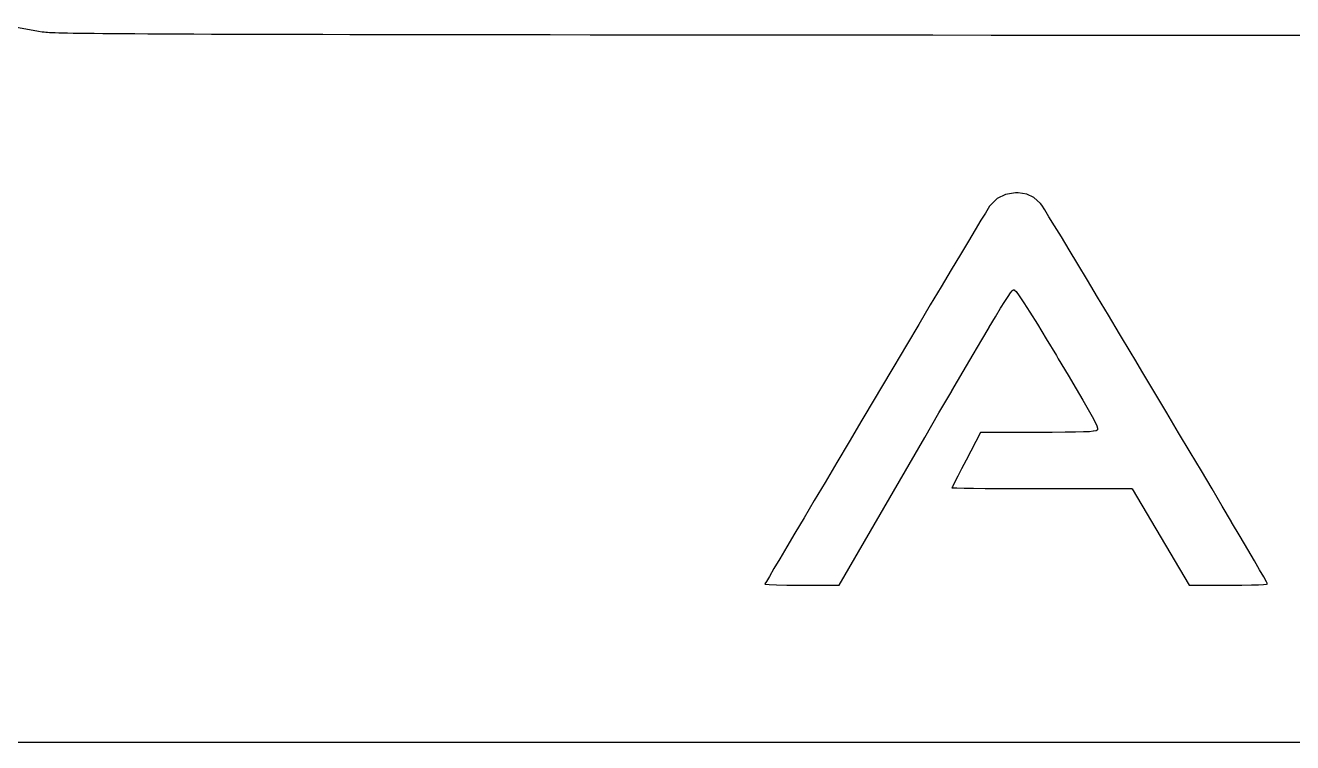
# Model space of a CAD drawing. Extents: x 59.2 to 130.7, y -130.7 to -66.1.
# Drawn here: x 96.65 to 104.54, y -130.03 to -125.57 of the extents above; entities that cross this region are included whole.
import ezdxf

# ---------------------------------------------------------------- set-up
doc = ezdxf.new("R2010")
doc.units = 0
doc.layers.add('BLACK', color=7, linetype='CONTINUOUS')

msp = doc.modelspace()

# ---------------------------------------------------------------- linework, layer by layer
at = {"layer": 'BLACK', "linetype": 'CONTINUOUS'}
for p, q in [((96.5415, -125.568), (96.7332, -125.604)), ((96.7332, -125.604), (96.7567, -125.608)), ((96.7567, -125.608), (96.7629, -125.609)), ((96.7629, -125.609), (96.7703, -125.609)), ((96.7703, -125.609), (96.7794, -125.61)), ((96.7794, -125.61), (96.7903, -125.611)), ((96.7903, -125.611), (96.8035, -125.612)), ((96.8035, -125.612), (96.8194, -125.612)), ((96.8194, -125.612), (96.8194, -125.612)), ((96.8194, -125.612), (96.8381, -125.613)), ((96.8381, -125.613), (96.8381, -125.613)), ((96.8381, -125.613), (96.8602, -125.614)), ((96.8602, -125.614), (96.8603, -125.614)), ((96.8603, -125.614), (96.8859, -125.614)), ((96.8859, -125.614), (96.8859, -125.614)), ((96.8859, -125.614), (96.9155, -125.615)), ((96.9155, -125.615), (96.9155, -125.615)), ((96.9155, -125.615), (96.9494, -125.616)), ((96.9494, -125.616), (96.9495, -125.616)), ((96.9495, -125.616), (96.9495, -125.616)), ((96.9495, -125.616), (96.9879, -125.616)), ((96.9879, -125.616), (96.9879, -125.616)), ((96.9879, -125.616), (97.0313, -125.617)), ((97.0313, -125.617), (97.0314, -125.617)), ((97.0314, -125.617), (97.0801, -125.617)), ((97.0801, -125.617), (97.0801, -125.617)), ((97.0801, -125.617), (97.1344, -125.618)), ((97.1344, -125.618), (97.1344, -125.618)), ((97.1344, -125.618), (97.1947, -125.619)), ((97.1947, -125.619), (97.1947, -125.619)), ((97.1947, -125.619), (97.2614, -125.619)), ((97.2614, -125.619), (97.2614, -125.619)), ((97.2614, -125.619), (97.3346, -125.619)), ((97.3346, -125.619), (97.3346, -125.619)), ((97.3346, -125.619), (97.4148, -125.62)), ((97.4148, -125.62), (97.4149, -125.62)), ((97.4149, -125.62), (97.5023, -125.62)), ((97.5023, -125.62), (97.5024, -125.62)), ((97.5024, -125.62), (97.5975, -125.621)), ((97.5975, -125.621), (97.5975, -125.621)), ((97.5975, -125.621), (97.7006, -125.621)), ((97.7006, -125.621), (97.7007, -125.621)), ((97.7007, -125.621), (97.812, -125.622)), ((97.812, -125.622), (97.8121, -125.622)), ((97.8121, -125.622), (97.9321, -125.622)), ((97.9321, -125.622), (97.9322, -125.622)), ((97.9322, -125.622), (98.0612, -125.622)), ((98.0612, -125.622), (98.0612, -125.622)), ((98.0612, -125.622), (98.1996, -125.623)), ((98.1996, -125.623), (98.1996, -125.623)), ((98.1996, -125.623), (98.3476, -125.623)), ((98.3476, -125.623), (98.3477, -125.623)), ((98.3477, -125.623), (98.5057, -125.623)), ((98.5057, -125.623), (98.5057, -125.623)), ((98.5057, -125.623), (98.674, -125.624)), ((98.674, -125.624), (98.6741, -125.624)), ((98.6741, -125.624), (98.8531, -125.624)), ((98.8531, -125.624), (98.8531, -125.624)), ((98.8531, -125.624), (99.0431, -125.624)), ((99.0431, -125.624), (99.0432, -125.624)), ((99.0432, -125.624), (99.2445, -125.625)), ((99.2445, -125.625), (99.2446, -125.625)), ((99.2446, -125.625), (99.4575, -125.625)), ((99.4575, -125.625), (99.4576, -125.625)), ((99.4576, -125.625), (99.6826, -125.625)), ((99.6826, -125.625), (99.6827, -125.625)), ((99.6827, -125.625), (99.92, -125.625)), ((99.92, -125.625), (99.9201, -125.625)), ((99.9201, -125.625), (100.17, -125.626)), ((100.17, -125.626), (100.17, -125.626)), ((100.17, -125.626), (100.433, -125.626)), ((100.433, -125.626), (100.433, -125.626)), ((100.433, -125.626), (100.71, -125.626)), ((100.71, -125.626), (100.71, -125.626)), ((100.71, -125.626), (101, -125.626)), ((101, -125.626), (101, -125.626)), ((101, -125.626), (101.304, -125.627)), ((101.304, -125.627), (101.304, -125.627)), ((101.304, -125.627), (101.623, -125.627)), ((101.623, -125.627), (101.623, -125.627)), ((101.623, -125.627), (101.956, -125.627)), ((101.956, -125.627), (101.956, -125.627)), ((101.956, -125.627), (102.304, -125.627)), ((102.304, -125.627), (102.304, -125.627)), ((102.304, -125.627), (102.668, -125.628)), ((102.668, -125.628), (102.668, -125.628)), ((102.668, -125.628), (103.047, -125.628)), ((103.047, -125.628), (103.047, -125.628)), ((103.047, -125.628), (103.443, -125.628)), ((103.443, -125.628), (103.443, -125.628)), ((103.443, -125.628), (103.855, -125.628)), ((103.855, -125.628), (103.855, -125.628)), ((103.855, -125.628), (104.283, -125.629)), ((104.283, -125.629), (104.283, -125.629)), ((104.283, -125.629), (104.729, -125.629)), ((102.705, -126.645), (102.661, -126.689)), ((102.757, -126.62), (102.705, -126.645)), ((102.819, -126.611), (102.757, -126.62)), ((102.836, -126.611), (102.819, -126.611)), ((102.889, -126.619), (102.836, -126.611)), ((102.933, -126.64), (102.889, -126.619)), ((102.974, -126.676), (102.933, -126.64)), ((102.631, -126.737), (102.603, -126.781)), ((102.649, -126.707), (102.631, -126.737)), ((102.657, -126.694), (102.649, -126.707)), ((102.661, -126.689), (102.657, -126.694)), ((102.983, -126.688), (102.974, -126.676)), ((103.001, -126.716), (102.983, -126.688)), ((103.027, -126.759), (103.001, -126.716)), ((102.603, -126.781), (102.568, -126.84)), ((102.603, -126.781), (102.603, -126.781)), ((103.062, -126.816), (103.027, -126.759)), ((103.104, -126.885), (103.062, -126.816)), ((103.062, -126.816), (103.062, -126.816)), ((102.568, -126.84), (102.525, -126.912)), ((103.152, -126.965), (103.104, -126.885)), ((103.104, -126.885), (103.104, -126.885)), ((103.104, -126.885), (103.104, -126.885)), ((102.525, -126.912), (102.475, -126.995)), ((103.207, -127.055), (103.152, -126.965)), ((103.152, -126.965), (103.152, -126.965)), ((102.475, -126.995), (102.418, -127.09)), ((103.266, -127.153), (103.207, -127.055)), ((103.207, -127.055), (103.207, -127.055)), ((102.418, -127.09), (102.356, -127.195)), ((102.418, -127.09), (102.418, -127.09)), ((102.356, -127.195), (102.288, -127.308)), ((102.788, -127.233), (102.798, -127.22)), ((102.798, -127.22), (102.799, -127.219)), ((102.798, -127.22), (102.798, -127.22)), ((102.798, -127.22), (102.798, -127.22)), ((102.798, -127.22), (102.798, -127.22)), ((102.798, -127.22), (102.798, -127.22)), ((102.799, -127.219), (102.805, -127.215)), ((102.799, -127.219), (102.799, -127.219)), ((102.799, -127.219), (102.799, -127.219)), ((102.805, -127.215), (102.805, -127.214)), ((102.805, -127.214), (102.806, -127.214)), ((102.805, -127.215), (102.805, -127.215)), ((102.805, -127.215), (102.805, -127.215)), ((102.805, -127.215), (102.805, -127.215)), ((102.806, -127.214), (102.806, -127.214)), ((102.806, -127.214), (102.806, -127.214)), ((102.806, -127.214), (102.806, -127.214)), ((102.806, -127.214), (102.806, -127.214)), ((102.806, -127.214), (102.806, -127.214)), ((102.806, -127.214), (102.806, -127.214)), ((102.806, -127.214), (102.807, -127.214)), ((102.807, -127.214), (102.808, -127.213)), ((102.807, -127.214), (102.807, -127.214)), ((102.807, -127.214), (102.807, -127.214)), ((102.807, -127.214), (102.807, -127.214)), ((102.808, -127.213), (102.808, -127.213)), ((102.808, -127.213), (102.808, -127.213)), ((102.808, -127.213), (102.808, -127.213)), ((102.808, -127.213), (102.809, -127.213)), ((102.809, -127.213), (102.809, -127.213)), ((102.809, -127.213), (102.809, -127.214)), ((102.809, -127.214), (102.809, -127.214)), ((102.809, -127.214), (102.81, -127.214)), ((102.81, -127.214), (102.81, -127.214)), ((102.81, -127.214), (102.81, -127.214)), ((102.81, -127.214), (102.81, -127.214)), ((102.81, -127.214), (102.811, -127.214)), ((102.811, -127.214), (102.811, -127.214)), ((102.811, -127.214), (102.811, -127.214)), ((102.811, -127.214), (102.811, -127.214)), ((102.811, -127.214), (102.812, -127.214)), ((102.812, -127.214), (102.812, -127.215)), ((102.812, -127.215), (102.812, -127.215)), ((102.812, -127.215), (102.812, -127.215)), ((102.812, -127.215), (102.822, -127.224)), ((103.329, -127.259), (103.266, -127.153)), ((102.726, -127.329), (102.752, -127.287)), ((102.752, -127.287), (102.772, -127.255)), ((102.752, -127.287), (102.752, -127.287)), ((102.752, -127.287), (102.752, -127.287)), ((102.752, -127.287), (102.752, -127.287)), ((102.772, -127.255), (102.788, -127.233)), ((102.772, -127.255), (102.772, -127.255)), ((102.772, -127.255), (102.772, -127.255)), ((102.772, -127.255), (102.772, -127.255)), ((102.788, -127.233), (102.788, -127.233)), ((102.788, -127.233), (102.788, -127.233)), ((102.788, -127.233), (102.788, -127.233)), ((102.822, -127.224), (102.822, -127.224)), ((102.822, -127.224), (102.822, -127.225)), ((102.822, -127.225), (102.822, -127.225)), ((102.822, -127.225), (102.841, -127.251)), ((102.841, -127.251), (102.842, -127.251)), ((102.842, -127.251), (102.842, -127.251)), ((102.842, -127.251), (102.842, -127.251)), ((102.842, -127.251), (102.87, -127.294)), ((102.87, -127.294), (102.87, -127.294)), ((102.87, -127.294), (102.87, -127.294)), ((102.87, -127.294), (102.87, -127.294)), ((102.87, -127.294), (102.908, -127.353)), ((103.33, -127.259), (103.329, -127.259)), ((103.329, -127.259), (103.329, -127.259)), ((103.397, -127.371), (103.33, -127.259)), ((102.288, -127.308), (102.216, -127.43)), ((102.693, -127.382), (102.726, -127.329)), ((102.726, -127.329), (102.726, -127.329)), ((102.726, -127.329), (102.726, -127.329)), ((102.908, -127.353), (102.908, -127.353)), ((102.908, -127.353), (102.908, -127.353)), ((102.908, -127.353), (102.955, -127.428)), ((103.467, -127.488), (103.397, -127.371)), ((103.397, -127.371), (103.397, -127.371)), ((102.216, -127.43), (102.14, -127.558)), ((102.216, -127.43), (102.216, -127.43)), ((102.608, -127.525), (102.654, -127.448)), ((102.654, -127.447), (102.693, -127.382)), ((102.654, -127.448), (102.654, -127.447)), ((102.654, -127.447), (102.654, -127.447)), ((102.693, -127.382), (102.693, -127.382)), ((102.693, -127.382), (102.693, -127.382)), ((102.955, -127.428), (102.955, -127.428)), ((102.955, -127.428), (102.955, -127.428)), ((102.955, -127.428), (103.01, -127.518)), ((102.554, -127.617), (102.608, -127.525)), ((102.608, -127.525), (102.608, -127.525)), ((103.01, -127.518), (103.01, -127.518)), ((103.01, -127.518), (103.01, -127.518)), ((103.01, -127.518), (103.073, -127.623)), ((103.539, -127.608), (103.467, -127.488)), ((103.467, -127.488), (103.467, -127.488)), ((102.14, -127.558), (102.06, -127.692)), ((102.14, -127.558), (102.14, -127.558)), ((102.492, -127.723), (102.554, -127.617)), ((102.554, -127.617), (102.554, -127.617)), ((102.554, -127.617), (102.554, -127.617)), ((103.561, -127.645), (103.539, -127.608)), ((103.539, -127.608), (103.539, -127.608)), ((102.06, -127.692), (101.978, -127.83)), ((103.073, -127.623), (103.073, -127.623)), ((103.073, -127.623), (103.085, -127.643)), ((103.085, -127.643), (103.085, -127.643)), ((103.085, -127.643), (103.146, -127.744)), ((103.612, -127.731), (103.561, -127.645)), ((103.561, -127.645), (103.561, -127.645)), ((102.421, -127.843), (102.492, -127.723)), ((102.492, -127.723), (102.492, -127.723)), ((103.146, -127.744), (103.146, -127.744)), ((103.146, -127.744), (103.197, -127.83)), ((103.687, -127.855), (103.612, -127.731)), ((103.612, -127.731), (103.612, -127.731)), ((101.978, -127.83), (101.945, -127.886)), ((101.978, -127.83), (101.978, -127.83)), ((102.342, -127.98), (102.421, -127.844)), ((102.421, -127.844), (102.421, -127.843)), ((102.421, -127.843), (102.421, -127.843)), ((103.197, -127.83), (103.197, -127.83)), ((103.197, -127.83), (103.197, -127.83)), ((103.197, -127.83), (103.238, -127.901)), ((101.945, -127.886), (101.862, -128.025)), ((101.945, -127.886), (101.945, -127.886)), ((101.945, -127.886), (101.945, -127.886)), ((103.238, -127.901), (103.238, -127.901)), ((103.238, -127.901), (103.238, -127.901)), ((103.238, -127.901), (103.271, -127.958)), ((103.687, -127.856), (103.687, -127.855)), ((103.761, -127.98), (103.687, -127.856)), ((102.253, -128.133), (102.342, -127.98)), ((102.342, -127.98), (102.342, -127.98)), ((103.271, -127.958), (103.271, -127.958)), ((103.271, -127.958), (103.271, -127.958)), ((103.271, -127.958), (103.296, -128.003)), ((103.296, -128.003), (103.296, -128.003)), ((103.296, -128.003), (103.296, -128.003)), ((103.296, -128.003), (103.296, -128.003)), ((103.296, -128.003), (103.314, -128.037)), ((103.834, -128.103), (103.761, -127.98)), ((103.761, -127.98), (103.761, -127.98)), ((101.862, -128.025), (101.782, -128.16)), ((103.319, -128.091), (103.304, -128.094)), ((103.314, -128.037), (103.314, -128.037)), ((103.314, -128.037), (103.314, -128.037)), ((103.314, -128.037), (103.314, -128.037)), ((103.314, -128.037), (103.325, -128.061)), ((103.32, -128.091), (103.319, -128.091)), ((103.319, -128.091), (103.319, -128.091)), ((103.319, -128.091), (103.319, -128.091)), ((103.319, -128.091), (103.319, -128.091)), ((103.327, -128.087), (103.32, -128.091)), ((103.32, -128.091), (103.32, -128.091)), ((103.32, -128.091), (103.32, -128.091)), ((103.32, -128.091), (103.32, -128.091)), ((103.325, -128.061), (103.325, -128.061)), ((103.325, -128.061), (103.325, -128.061)), ((103.325, -128.061), (103.325, -128.061)), ((103.325, -128.061), (103.33, -128.075)), ((103.328, -128.087), (103.327, -128.087)), ((103.327, -128.087), (103.327, -128.087)), ((103.327, -128.087), (103.327, -128.087)), ((103.327, -128.087), (103.327, -128.087)), ((103.329, -128.085), (103.328, -128.086)), ((103.328, -128.086), (103.328, -128.086)), ((103.328, -128.086), (103.328, -128.086)), ((103.328, -128.086), (103.328, -128.086)), ((103.328, -128.086), (103.328, -128.087)), ((103.328, -128.087), (103.328, -128.087)), ((103.328, -128.087), (103.328, -128.087)), ((103.33, -128.083), (103.329, -128.083)), ((103.329, -128.083), (103.329, -128.083)), ((103.329, -128.083), (103.329, -128.084)), ((103.329, -128.084), (103.329, -128.084)), ((103.329, -128.084), (103.329, -128.084)), ((103.329, -128.084), (103.329, -128.084)), ((103.329, -128.084), (103.329, -128.085)), ((103.329, -128.085), (103.329, -128.085)), ((103.329, -128.085), (103.329, -128.085)), ((103.329, -128.085), (103.329, -128.085)), ((103.329, -128.085), (103.329, -128.085)), ((103.33, -128.075), (103.33, -128.075)), ((103.33, -128.075), (103.33, -128.076)), ((103.33, -128.076), (103.33, -128.076)), ((103.33, -128.076), (103.33, -128.076)), ((103.33, -128.076), (103.33, -128.076)), ((103.33, -128.076), (103.33, -128.077)), ((103.33, -128.077), (103.33, -128.077)), ((103.33, -128.077), (103.33, -128.077)), ((103.33, -128.077), (103.33, -128.077)), ((103.33, -128.077), (103.33, -128.077)), ((103.33, -128.077), (103.33, -128.083)), ((103.33, -128.083), (103.33, -128.083)), ((101.782, -128.16), (101.706, -128.289)), ((101.721, -129.051), (102.253, -128.133)), ((101.782, -128.16), (101.782, -128.16)), ((101.782, -128.16), (101.782, -128.16)), ((102.253, -128.133), (102.253, -128.133)), ((102.601, -128.101), (102.511, -128.273)), ((102.956, -128.101), (102.601, -128.101)), ((103.046, -128.101), (102.956, -128.101)), ((103.128, -128.1), (103.046, -128.101)), ((103.046, -128.101), (103.046, -128.101)), ((103.192, -128.1), (103.128, -128.1)), ((103.128, -128.1), (103.128, -128.1)), ((103.242, -128.098), (103.192, -128.1)), ((103.192, -128.1), (103.192, -128.1)), ((103.192, -128.1), (103.192, -128.1)), ((103.278, -128.097), (103.242, -128.098)), ((103.242, -128.098), (103.242, -128.098)), ((103.242, -128.098), (103.242, -128.098)), ((103.242, -128.098), (103.242, -128.098)), ((103.279, -128.097), (103.278, -128.097)), ((103.278, -128.097), (103.278, -128.097)), ((103.278, -128.097), (103.278, -128.097)), ((103.303, -128.094), (103.279, -128.097)), ((103.304, -128.094), (103.303, -128.094)), ((103.304, -128.094), (103.304, -128.094)), ((103.304, -128.094), (103.304, -128.094)), ((103.906, -128.224), (103.834, -128.103)), ((103.834, -128.103), (103.834, -128.103)), ((103.976, -128.341), (103.906, -128.224)), ((103.906, -128.224), (103.906, -128.224)), ((103.906, -128.224), (103.906, -128.224)), ((101.706, -128.289), (101.633, -128.412)), ((101.706, -128.289), (101.706, -128.289)), ((101.706, -128.289), (101.706, -128.289)), ((102.483, -128.327), (102.459, -128.374)), ((102.511, -128.273), (102.483, -128.327)), ((102.483, -128.327), (102.483, -128.327)), ((102.511, -128.273), (102.511, -128.273)), ((102.459, -128.374), (102.439, -128.413)), ((102.459, -128.374), (102.459, -128.374)), ((104.043, -128.453), (103.976, -128.341)), ((103.976, -128.341), (103.976, -128.341)), ((101.633, -128.412), (101.565, -128.526)), ((101.633, -128.412), (101.633, -128.412)), ((101.633, -128.412), (101.633, -128.412)), ((102.426, -128.44), (102.423, -128.446)), ((102.423, -128.446), (102.426, -128.446)), ((102.439, -128.413), (102.426, -128.44)), ((102.426, -128.446), (102.454, -128.447)), ((102.454, -128.447), (102.498, -128.448)), ((102.498, -128.448), (102.498, -128.448)), ((102.498, -128.448), (102.557, -128.449)), ((102.557, -128.449), (102.557, -128.449)), ((102.557, -128.449), (102.629, -128.45)), ((102.629, -128.45), (102.629, -128.45)), ((102.629, -128.45), (102.712, -128.45)), ((102.712, -128.45), (102.712, -128.45)), ((102.712, -128.45), (102.804, -128.451)), ((102.804, -128.451), (102.804, -128.451)), ((102.804, -128.451), (102.904, -128.451)), ((102.904, -128.451), (102.904, -128.451)), ((102.904, -128.451), (102.979, -128.451)), ((102.979, -128.451), (103.542, -128.451)), ((103.542, -128.451), (103.542, -128.451)), ((103.542, -128.451), (103.542, -128.451)), ((103.542, -128.451), (103.542, -128.451)), ((103.542, -128.451), (103.543, -128.451)), ((103.543, -128.451), (103.543, -128.451)), ((103.543, -128.451), (103.543, -128.451)), ((103.543, -128.451), (103.543, -128.451)), ((103.543, -128.451), (103.544, -128.451)), ((103.544, -128.451), (103.544, -128.451)), ((103.544, -128.451), (103.544, -128.451)), ((103.544, -128.451), (103.544, -128.452)), ((103.544, -128.452), (103.545, -128.452)), ((103.545, -128.452), (103.545, -128.452)), ((103.545, -128.452), (103.545, -128.452)), ((103.545, -128.452), (103.545, -128.452)), ((103.545, -128.452), (103.545, -128.453)), ((103.545, -128.453), (103.545, -128.453)), ((103.545, -128.453), (103.545, -128.453)), ((103.545, -128.453), (103.546, -128.453)), ((103.546, -128.453), (103.546, -128.453)), ((103.546, -128.453), (103.546, -128.453)), ((103.546, -128.453), (103.546, -128.453)), ((103.546, -128.453), (103.901, -129.051)), ((104.106, -128.56), (104.043, -128.453)), ((104.043, -128.453), (104.043, -128.453)), ((101.565, -128.526), (101.502, -128.632)), ((101.565, -128.526), (101.565, -128.526)), ((104.164, -128.658), (104.106, -128.56)), ((104.106, -128.56), (104.106, -128.56)), ((101.502, -128.633), (101.445, -128.729)), ((101.502, -128.632), (101.502, -128.633)), ((101.502, -128.633), (101.502, -128.633)), ((104.164, -128.659), (104.164, -128.658)), ((104.164, -128.658), (104.164, -128.658)), ((104.217, -128.749), (104.164, -128.659)), ((101.445, -128.729), (101.394, -128.814)), ((101.445, -128.729), (101.445, -128.729)), ((104.265, -128.83), (104.217, -128.749)), ((104.217, -128.749), (104.217, -128.749)), ((101.394, -128.814), (101.351, -128.888)), ((101.394, -128.814), (101.394, -128.814)), ((104.306, -128.9), (104.265, -128.83)), ((104.265, -128.83), (104.265, -128.83)), ((101.314, -128.949), (101.286, -128.997)), ((101.351, -128.888), (101.314, -128.949)), ((101.314, -128.949), (101.314, -128.949)), ((101.351, -128.888), (101.351, -128.888)), ((104.339, -128.957), (104.306, -128.9)), ((104.306, -128.9), (104.306, -128.9)), ((104.306, -128.9), (104.306, -128.9)), ((104.365, -129.001), (104.339, -128.957)), ((101.267, -129.029), (101.258, -129.044)), ((101.286, -128.997), (101.267, -129.029)), ((101.267, -129.029), (101.267, -129.029)), ((101.286, -128.997), (101.286, -128.997)), ((104.381, -129.031), (104.365, -129.001)), ((104.388, -129.043), (104.381, -129.031)), ((101.258, -129.044), (101.26, -129.045)), ((101.26, -129.045), (101.285, -129.047)), ((101.285, -129.047), (101.33, -129.049)), ((101.33, -129.049), (101.395, -129.051)), ((101.395, -129.051), (101.48, -129.051)), ((101.48, -129.051), (101.48, -129.051)), ((101.48, -129.051), (101.484, -129.051)), ((101.484, -129.051), (101.721, -129.051)), ((103.901, -129.051), (104.148, -129.051)), ((104.148, -129.051), (104.227, -129.051)), ((104.227, -129.051), (104.288, -129.05)), ((104.227, -129.051), (104.227, -129.051)), ((104.288, -129.05), (104.332, -129.049)), ((104.332, -129.049), (104.363, -129.047)), ((104.363, -129.047), (104.381, -129.045)), ((104.381, -129.045), (104.388, -129.043)), ((96.8956, -130.031), (96.1889, -130.031)), ((97.5973, -130.031), (96.8956, -130.031)), ((96.8956, -130.031), (96.8956, -130.031)), ((98.2937, -130.032), (97.5973, -130.031)), ((97.5973, -130.031), (97.5973, -130.031)), ((98.9845, -130.032), (98.2937, -130.032)), ((98.2937, -130.032), (98.2937, -130.032)), ((99.6694, -130.032), (98.9845, -130.032)), ((98.9845, -130.032), (98.9845, -130.032)), ((99.6695, -130.032), (99.6694, -130.032)), ((100.348, -130.032), (99.6695, -130.032)), ((101.021, -130.032), (100.348, -130.032)), ((100.348, -130.032), (100.348, -130.032)), ((101.687, -130.032), (101.021, -130.032)), ((101.021, -130.032), (101.021, -130.032)), ((102.346, -130.032), (101.687, -130.032)), ((101.687, -130.032), (101.687, -130.032)), ((102.997, -130.032), (102.346, -130.032)), ((102.346, -130.032), (102.346, -130.032)), ((103.642, -130.032), (102.997, -130.032)), ((102.997, -130.032), (102.997, -130.032)), ((104.278, -130.032), (103.642, -130.032)), ((103.642, -130.032), (103.642, -130.032)), ((104.907, -130.032), (104.278, -130.032)), ((104.278, -130.032), (104.278, -130.032))]:
    msp.add_line(p, q, dxfattribs=at)

doc.saveas('drawing.dxf')
